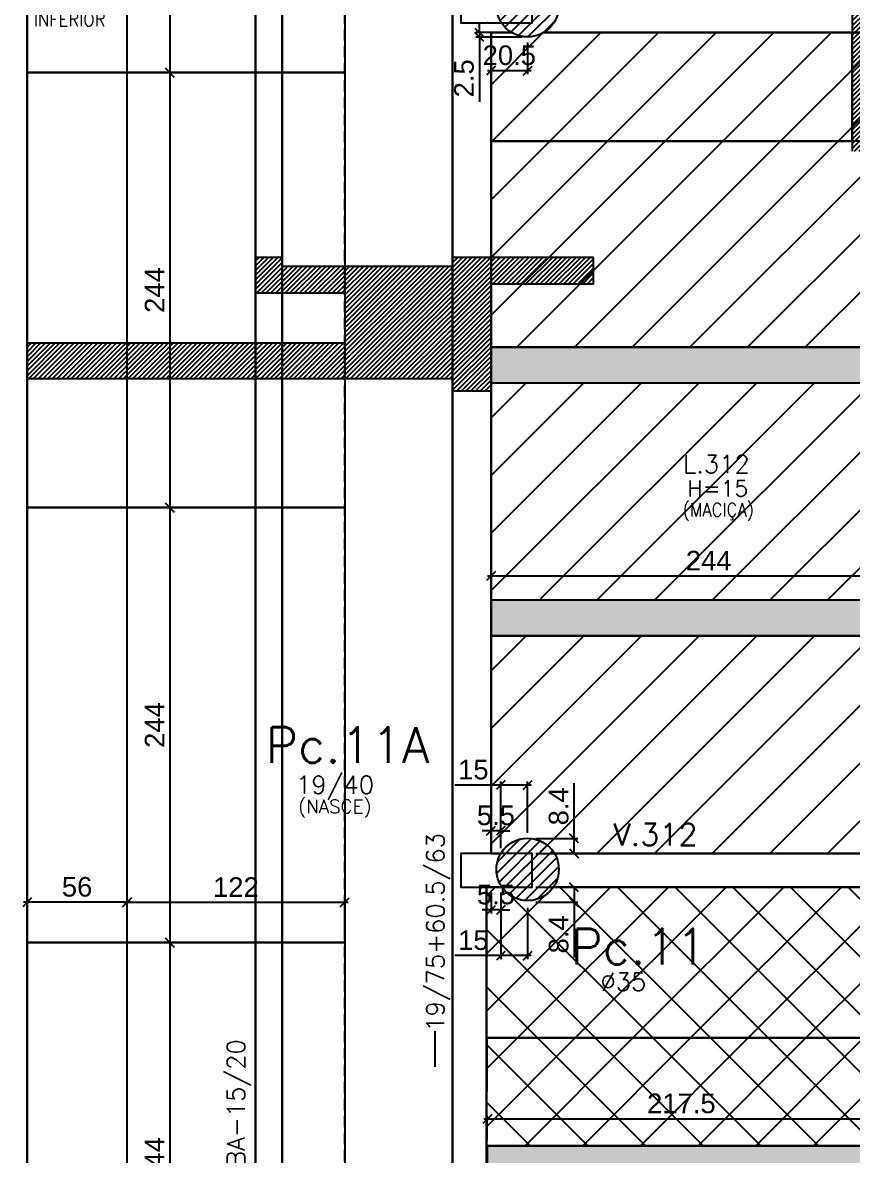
# Model space of a CAD drawing. Extents: x 534 to 8035, y 2354 to 7562.
# Drawn here: x 4744 to 5209, y 5279 to 5914 of the extents above; entities that cross this region are included whole.
import ezdxf

# ---------------------------------------------------------------- set-up
doc = ezdxf.new("R2010")
doc.units = 0
doc.linetypes.add('HIDDEN', pattern=[9.525, 6.35, -3.175])
doc.layers.get('0').update_dxf_attribs({"color": 9, "linetype": 'CONTINUOUS'})
doc.layers.get('DEFPOINTS').update_dxf_attribs({"linetype": 'CONTINUOUS'})
for name, color, linetype in [('___HIDRAULICA', 30, 'CONTINUOUS'), ('CORTE-FORMA', 1, 'CONTINUOUS'), ('FO-HACHURA_PILAR-MORRE', 252, 'CONTINUOUS'), ('FO-TEXTO-LAJES', 152, 'CONTINUOUS'), ('FO-TEXTO-VIGAS', 3, 'CONTINUOUS'), ('P-M', 7, 'CONTINUOUS'), ('P-N', 5, 'CONTINUOUS'), ('Painéis', 200, 'CONTINUOUS'), ('Reaproveitamento', 251, 'CONTINUOUS'), ('TIRAS REESCORAMENTO', 252, 'CONTINUOUS')]:
    doc.layers.add(name, color=color, linetype=linetype)
doc.layers.add('FO-Textos dos pilares', color=3, linetype='CONTINUOUS', lineweight=20)
doc.layers.add('FO-Vigas', color=2, linetype='CONTINUOUS', lineweight=30)
doc.styles.add('ARIAL', font='arial.ttf')
doc.styles.add('ROMANS', font='romans.shx')
doc.dimstyles.new('COTA LAJE', dxfattribs={"dimtxt": 11, "dimasz": 5, "dimexe": 2, "dimexo": 3, "dimgap": 3, "dimtad": 3, "dimdec": 1, "dimzin": 12, "dimdsep": 46, "dimtxsty": 'ARIAL', "dimblk": 'OBLIQUE', "dimcen": 10, "dimdle": 2, "dimclrd": 5, "dimclre": 5, "dimclrt": 2, "dimadec": 0, "dimazin": 3, "dimtfac": 1, "dimtdec": 1, "dimtmove": 0, "dimatfit": 3, "dimldrblk": 'OBLIQUE', "dimfxl": 1, "dimlwd": -1, "dimlwe": -1, "dimarcsym": 1})
pattern_1 = [(45, (-9108.887, 12460.0115), (-3.0935922, 3.0935922), [])]

# ---------------------------------------------------------------- blocks, each defined once
blk = doc.blocks.new('_Oblique')
at = {"color": 0, "linetype": 'ByBlock', "lineweight": -2}
blk.add_line((-0.5, -0.5), (0.5, 0.5), dxfattribs=at)
blk = doc.blocks.new('*D483')
at = {"layer": 'DEFPOINTS', "color": 0, "linetype": 'Continuous', "transparency": 16777216}
for p in [(5250.68, 5604.04), (5006.68, 5590.36), (5250.68, 5590.36)]:
    blk.add_point(p, dxfattribs=at)
at = {"layer": 'Painéis', "color": 5, "linetype": 'Continuous', "transparency": 16777216}
for p, q in [((5004.68, 5604.04), (5252.68, 5604.04)), ((5006.68, 5593.36), (5006.68, 5606.04)), ((5250.68, 5593.36), (5250.68, 5606.04))]:
    blk.add_line(p, q, dxfattribs=at)
at = {"layer": 'Painéis', "color": 5, "linetype": 'Continuous', "transparency": 16777216, "xscale": 5, "yscale": 5, "zscale": 5, "rotation": 180}
blk.add_blockref('_Oblique', (5006.68, 5604.04), dxfattribs=at)
at = {"layer": 'Painéis', "color": 5, "linetype": 'Continuous', "transparency": 16777216, "xscale": 5, "yscale": 5, "zscale": 5}
blk.add_blockref('_Oblique', (5250.68, 5604.04), dxfattribs=at)
at = {"layer": 'Painéis', "color": 2, "linetype": 'Continuous', "transparency": 16777216, "insert": (5128.68, 5612.57), "char_height": 11, "attachment_point": 5, "style": 'ARIAL'}
blk.add_mtext('244', dxfattribs=at)
blk = doc.blocks.new('*D485')
at = {"layer": 'DEFPOINTS', "color": 0, "linetype": 'Continuous', "transparency": 16777216}
for p in [(5012.17, 5486.7), (5027.18, 5456.86), (5012.17, 5448.36)]:
    blk.add_point(p, dxfattribs=at)
at = {"layer": 'Painéis', "color": 5, "linetype": 'Continuous', "transparency": 16777216}
for p, q in [((5012.17, 5486.7), (4986.37, 5486.7)), ((5012.17, 5451.36), (5012.17, 5488.7)), ((5029.18, 5486.7), (5012.17, 5486.7)), ((5027.18, 5459.86), (5027.18, 5488.7))]:
    blk.add_line(p, q, dxfattribs=at)
at = {"layer": 'Painéis', "color": 5, "linetype": 'Continuous', "transparency": 16777216, "xscale": 5, "yscale": 5, "zscale": 5, "rotation": 180}
blk.add_blockref('_Oblique', (5012.17, 5486.7), dxfattribs=at)
at = {"layer": 'Painéis', "color": 5, "linetype": 'Continuous', "transparency": 16777216, "xscale": 5, "yscale": 5, "zscale": 5}
blk.add_blockref('_Oblique', (5027.18, 5486.7), dxfattribs=at)
at = {"layer": 'Painéis', "color": 2, "linetype": 'Continuous', "transparency": 16777216, "insert": (4996.77, 5495.32), "char_height": 11, "attachment_point": 5, "style": 'ARIAL'}
blk.add_mtext('15', dxfattribs=at)
blk = doc.blocks.new('*D486')
at = {"layer": 'DEFPOINTS', "color": 0, "linetype": 'Continuous', "transparency": 16777216}
for p in [(5006.68, 5461.07), (5006.68, 5448.36), (5012.17, 5448.36)]:
    blk.add_point(p, dxfattribs=at)
at = {"layer": 'Painéis', "color": 5, "linetype": 'Continuous', "transparency": 16777216}
for p, q in [((5006.68, 5461.07), (5001.68, 5461.07)), ((5006.68, 5451.36), (5006.68, 5463.07)), ((5012.17, 5461.07), (5006.68, 5461.07)), ((5012.17, 5451.36), (5012.17, 5463.07)), ((5012.17, 5461.07), (5017.17, 5461.07))]:
    blk.add_line(p, q, dxfattribs=at)
at = {"layer": 'Painéis', "color": 5, "linetype": 'Continuous', "transparency": 16777216, "xscale": 5, "yscale": 5, "zscale": 5}
blk.add_blockref('_Oblique', (5006.68, 5461.07), dxfattribs=at)
at = {"layer": 'Painéis', "color": 5, "linetype": 'Continuous', "transparency": 16777216, "xscale": 5, "yscale": 5, "zscale": 5, "rotation": 180}
blk.add_blockref('_Oblique', (5012.17, 5461.07), dxfattribs=at)
at = {"layer": 'Painéis', "color": 2, "linetype": 'Continuous', "transparency": 16777216, "insert": (5009.43, 5469.67), "char_height": 11, "attachment_point": 5, "style": 'ARIAL'}
blk.add_mtext('5.5', dxfattribs=at)
blk = doc.blocks.new('*D487')
at = {"layer": 'DEFPOINTS', "color": 0, "linetype": 'Continuous', "transparency": 16777216}
for p in [(5028.83, 5456.78), (5028.83, 5448.36), (5053.25, 5448.36)]:
    blk.add_point(p, dxfattribs=at)
at = {"layer": 'Painéis', "color": 5, "linetype": 'Continuous', "transparency": 16777216}
for p, q in [((5053.25, 5456.78), (5053.25, 5487.78)), ((5053.25, 5448.36), (5053.25, 5458.78)), ((5031.83, 5456.78), (5055.25, 5456.78)), ((5031.83, 5448.36), (5055.25, 5448.36))]:
    blk.add_line(p, q, dxfattribs=at)
at = {"layer": 'Painéis', "color": 5, "linetype": 'Continuous', "transparency": 16777216, "xscale": 5, "yscale": 5, "zscale": 5}
for p, rotation in [((5053.25, 5456.78), 90), ((5053.25, 5448.36), 270)]:
    blk.add_blockref('_Oblique', p, dxfattribs=dict(at, rotation=rotation))
at = {"layer": 'Painéis', "color": 2, "linetype": 'Continuous', "transparency": 16777216, "insert": (5044.63, 5474.78), "char_height": 11, "attachment_point": 5, "rotation": 90, "style": 'ARIAL'}
blk.add_mtext('8.4', dxfattribs=at)
blk = doc.blocks.new('*D524')
at = {"layer": 'DEFPOINTS', "color": 0, "linetype": 'Continuous', "transparency": 16777216}
for p in [(5222.15, 5299.44), (5004.61, 5284.36), (5222.15, 5284.36)]:
    blk.add_point(p, dxfattribs=at)
at = {"layer": 'Painéis', "color": 5, "linetype": 'Continuous', "transparency": 16777216}
for p, q in [((5002.61, 5299.44), (5224.15, 5299.44)), ((5004.61, 5287.36), (5004.61, 5301.44)), ((5222.15, 5287.36), (5222.15, 5301.44))]:
    blk.add_line(p, q, dxfattribs=at)
at = {"layer": 'Painéis', "color": 5, "linetype": 'Continuous', "transparency": 16777216, "xscale": 5, "yscale": 5, "zscale": 5, "rotation": 180}
blk.add_blockref('_Oblique', (5004.61, 5299.44), dxfattribs=at)
at = {"layer": 'Painéis', "color": 5, "linetype": 'Continuous', "transparency": 16777216, "xscale": 5, "yscale": 5, "zscale": 5}
blk.add_blockref('_Oblique', (5222.15, 5299.44), dxfattribs=at)
at = {"layer": 'Painéis', "color": 2, "linetype": 'Continuous', "transparency": 16777216, "insert": (5113.38, 5308.06), "char_height": 11, "attachment_point": 5, "style": 'ARIAL'}
blk.add_mtext('217.5', dxfattribs=at)
blk = doc.blocks.new('*D595')
at = {"layer": 'DEFPOINTS', "color": 0, "linetype": 'Continuous', "transparency": 16777216}
for p in [(5000.18, 5906.29), (5018.11, 5908.83), (5027.18, 5906.29)]:
    blk.add_point(p, dxfattribs=at)
at = {"layer": 'Painéis', "color": 5, "linetype": 'Continuous', "transparency": 16777216}
for p, q in [((5000.18, 5908.83), (5000.18, 5913.83)), ((5015.11, 5908.83), (4998.18, 5908.83)), ((5024.18, 5906.29), (4998.18, 5906.29)), ((5000.18, 5908.83), (5000.18, 5906.29)), ((5000.18, 5906.29), (5000.18, 5869.99))]:
    blk.add_line(p, q, dxfattribs=at)
at = {"layer": 'Painéis', "color": 5, "linetype": 'Continuous', "transparency": 16777216, "xscale": 5, "yscale": 5, "zscale": 5}
for p, rotation in [((5000.18, 5908.83), 270), ((5000.18, 5906.29), 90)]:
    blk.add_blockref('_Oblique', p, dxfattribs=dict(at, rotation=rotation))
at = {"layer": 'Painéis', "color": 2, "linetype": 'Continuous', "transparency": 16777216, "insert": (4991.57, 5883.14), "char_height": 11, "attachment_point": 5, "rotation": 90, "style": 'ARIAL'}
blk.add_mtext('2.5', dxfattribs=at)
blk = doc.blocks.new('*D596')
at = {"layer": 'DEFPOINTS', "color": 0, "linetype": 'Continuous', "transparency": 16777216}
for p in [(5006.68, 5908.83), (5027.18, 5906.29), (5006.68, 5887.4)]:
    blk.add_point(p, dxfattribs=at)
at = {"layer": 'Painéis', "color": 5, "linetype": 'Continuous', "transparency": 16777216}
for p, q in [((5006.68, 5905.83), (5006.68, 5885.4)), ((5027.18, 5903.29), (5027.18, 5885.4)), ((5029.18, 5887.4), (5004.68, 5887.4))]:
    blk.add_line(p, q, dxfattribs=at)
at = {"layer": 'Painéis', "color": 5, "linetype": 'Continuous', "transparency": 16777216, "xscale": 5, "yscale": 5, "zscale": 5, "rotation": 180}
blk.add_blockref('_Oblique', (5006.68, 5887.4), dxfattribs=at)
at = {"layer": 'Painéis', "color": 5, "linetype": 'Continuous', "transparency": 16777216, "xscale": 5, "yscale": 5, "zscale": 5}
blk.add_blockref('_Oblique', (5027.18, 5887.4), dxfattribs=at)
at = {"layer": 'Painéis', "color": 2, "linetype": 'Continuous', "transparency": 16777216, "insert": (5016.93, 5896.02), "char_height": 11, "attachment_point": 5, "style": 'ARIAL'}
blk.add_mtext('20.5', dxfattribs=at)
blk = doc.blocks.new('*D597')
at = {"layer": 'DEFPOINTS', "color": 0, "linetype": 'Continuous', "transparency": 16777216}
for p in [(5012.17, 5429.36), (5027.18, 5420.86), (5012.17, 5391.02)]:
    blk.add_point(p, dxfattribs=at)
at = {"layer": 'Painéis', "color": 5, "linetype": 'Continuous', "transparency": 16777216}
for p, q in [((5012.17, 5426.36), (5012.17, 5389.02)), ((5027.18, 5417.86), (5027.18, 5389.02)), ((5012.17, 5391.02), (4986.37, 5391.02)), ((5029.18, 5391.02), (5012.17, 5391.02))]:
    blk.add_line(p, q, dxfattribs=at)
at = {"layer": 'Painéis', "color": 5, "linetype": 'Continuous', "transparency": 16777216, "xscale": 5, "yscale": 5, "zscale": 5, "rotation": 180}
blk.add_blockref('_Oblique', (5012.17, 5391.02), dxfattribs=at)
at = {"layer": 'Painéis', "color": 5, "linetype": 'Continuous', "transparency": 16777216, "xscale": 5, "yscale": 5, "zscale": 5}
blk.add_blockref('_Oblique', (5027.18, 5391.02), dxfattribs=at)
at = {"layer": 'Painéis', "color": 2, "linetype": 'Continuous', "transparency": 16777216, "insert": (4996.77, 5399.64), "char_height": 11, "attachment_point": 5, "style": 'ARIAL'}
blk.add_mtext('15', dxfattribs=at)
blk = doc.blocks.new('*D598')
at = {"layer": 'DEFPOINTS', "color": 0, "linetype": 'Continuous', "transparency": 16777216}
for p in [(5006.68, 5429.36), (5012.17, 5429.36), (5006.68, 5416.65)]:
    blk.add_point(p, dxfattribs=at)
at = {"layer": 'Painéis', "color": 5, "linetype": 'Continuous', "transparency": 16777216}
for p, q in [((5006.68, 5426.36), (5006.68, 5414.65)), ((5012.17, 5426.36), (5012.17, 5414.65)), ((5006.68, 5416.65), (5001.68, 5416.65)), ((5012.17, 5416.65), (5006.68, 5416.65)), ((5012.17, 5416.65), (5017.17, 5416.65))]:
    blk.add_line(p, q, dxfattribs=at)
at = {"layer": 'Painéis', "color": 5, "linetype": 'Continuous', "transparency": 16777216, "xscale": 5, "yscale": 5, "zscale": 5}
blk.add_blockref('_Oblique', (5006.68, 5416.65), dxfattribs=at)
at = {"layer": 'Painéis', "color": 5, "linetype": 'Continuous', "transparency": 16777216, "xscale": 5, "yscale": 5, "zscale": 5, "rotation": 180}
blk.add_blockref('_Oblique', (5012.17, 5416.65), dxfattribs=at)
at = {"layer": 'Painéis', "color": 2, "linetype": 'Continuous', "transparency": 16777216, "insert": (5009.43, 5425.24), "char_height": 11, "attachment_point": 5, "style": 'ARIAL'}
blk.add_mtext('5.5', dxfattribs=at)
blk = doc.blocks.new('*D599')
at = {"layer": 'DEFPOINTS', "color": 0, "linetype": 'Continuous', "transparency": 16777216}
for p in [(5028.83, 5429.36), (5053.25, 5429.36), (5028.83, 5420.94)]:
    blk.add_point(p, dxfattribs=at)
at = {"layer": 'Painéis', "color": 5, "linetype": 'Continuous', "transparency": 16777216}
for p, q in [((5031.83, 5429.36), (5055.25, 5429.36)), ((5053.25, 5429.36), (5053.25, 5418.94)), ((5031.83, 5420.94), (5055.25, 5420.94)), ((5053.25, 5420.94), (5053.25, 5389.94))]:
    blk.add_line(p, q, dxfattribs=at)
at = {"layer": 'Painéis', "color": 5, "linetype": 'Continuous', "transparency": 16777216, "xscale": 5, "yscale": 5, "zscale": 5}
for p, rotation in [((5053.25, 5429.36), 90), ((5053.25, 5420.94), 270)]:
    blk.add_blockref('_Oblique', p, dxfattribs=dict(at, rotation=rotation))
at = {"layer": 'Painéis', "color": 2, "linetype": 'Continuous', "transparency": 16777216, "insert": (5044.63, 5402.94), "char_height": 11, "attachment_point": 5, "rotation": 90, "style": 'ARIAL'}
blk.add_mtext('8.4', dxfattribs=at)
blk = doc.blocks.new('*D685')
at = {"layer": 'DEFPOINTS', "color": 0, "linetype": 'Continuous', "transparency": 16777216}
for p in [(4802.68, 6130.36), (4802.68, 5886.36), (4826.67, 5886.36)]:
    blk.add_point(p, dxfattribs=at)
at = {"layer": 'Painéis', "color": 5, "linetype": 'Continuous', "transparency": 16777216}
for p, q in [((4826.67, 6132.36), (4826.67, 5884.36)), ((4805.68, 6130.36), (4828.67, 6130.36)), ((4805.68, 5886.36), (4828.67, 5886.36))]:
    blk.add_line(p, q, dxfattribs=at)
at = {"layer": 'Painéis', "color": 5, "linetype": 'Continuous', "transparency": 16777216, "xscale": 5, "yscale": 5, "zscale": 5}
for p, rotation in [((4826.67, 6130.36), 90), ((4826.67, 5886.36), 270)]:
    blk.add_blockref('_Oblique', p, dxfattribs=dict(at, rotation=rotation))
at = {"layer": 'Painéis', "color": 2, "linetype": 'Continuous', "transparency": 16777216, "insert": (4818.15, 6008.36), "char_height": 11, "attachment_point": 5, "rotation": 90, "style": 'ARIAL'}
blk.add_mtext('244', dxfattribs=at)
blk = doc.blocks.new('*D686')
at = {"layer": 'DEFPOINTS', "color": 0, "linetype": 'Continuous', "transparency": 16777216}
for p in [(4802.68, 5886.36), (4802.68, 5642.36), (4826.67, 5642.36)]:
    blk.add_point(p, dxfattribs=at)
at = {"layer": 'Painéis', "color": 5, "linetype": 'Continuous', "transparency": 16777216}
for p, q in [((4805.68, 5886.36), (4828.67, 5886.36)), ((4826.67, 5888.36), (4826.67, 5640.36)), ((4805.68, 5642.36), (4828.67, 5642.36))]:
    blk.add_line(p, q, dxfattribs=at)
at = {"layer": 'Painéis', "color": 5, "linetype": 'Continuous', "transparency": 16777216, "xscale": 5, "yscale": 5, "zscale": 5}
for p, rotation in [((4826.67, 5886.36), 90), ((4826.67, 5642.36), 270)]:
    blk.add_blockref('_Oblique', p, dxfattribs=dict(at, rotation=rotation))
at = {"layer": 'Painéis', "color": 2, "linetype": 'Continuous', "transparency": 16777216, "insert": (4818.15, 5764.36), "char_height": 11, "attachment_point": 5, "rotation": 90, "style": 'ARIAL'}
blk.add_mtext('244', dxfattribs=at)
blk = doc.blocks.new('*D687')
at = {"layer": 'DEFPOINTS', "color": 0, "linetype": 'Continuous', "transparency": 16777216}
for p in [(4802.68, 5642.36), (4802.68, 5398.36), (4826.67, 5398.36)]:
    blk.add_point(p, dxfattribs=at)
at = {"layer": 'Painéis', "color": 5, "linetype": 'Continuous', "transparency": 16777216}
for p, q in [((4805.68, 5642.36), (4828.67, 5642.36)), ((4826.67, 5644.36), (4826.67, 5396.36)), ((4805.68, 5398.36), (4828.67, 5398.36))]:
    blk.add_line(p, q, dxfattribs=at)
at = {"layer": 'Painéis', "color": 5, "linetype": 'Continuous', "transparency": 16777216, "xscale": 5, "yscale": 5, "zscale": 5}
for p, rotation in [((4826.67, 5642.36), 90), ((4826.67, 5398.36), 270)]:
    blk.add_blockref('_Oblique', p, dxfattribs=dict(at, rotation=rotation))
at = {"layer": 'Painéis', "color": 2, "linetype": 'Continuous', "transparency": 16777216, "insert": (4818.15, 5520.36), "char_height": 11, "attachment_point": 5, "rotation": 90, "style": 'ARIAL'}
blk.add_mtext('244', dxfattribs=at)
blk = doc.blocks.new('*D688')
at = {"layer": 'DEFPOINTS', "color": 0, "linetype": 'Continuous', "transparency": 16777216}
for p in [(4802.68, 5398.36), (4802.68, 5154.36), (4826.67, 5154.36)]:
    blk.add_point(p, dxfattribs=at)
at = {"layer": 'Painéis', "color": 5, "linetype": 'Continuous', "transparency": 16777216}
for p, q in [((4805.68, 5398.36), (4828.67, 5398.36)), ((4826.67, 5400.36), (4826.67, 5152.36)), ((4805.68, 5154.36), (4828.67, 5154.36))]:
    blk.add_line(p, q, dxfattribs=at)
at = {"layer": 'Painéis', "color": 5, "linetype": 'Continuous', "transparency": 16777216, "xscale": 5, "yscale": 5, "zscale": 5}
for p, rotation in [((4826.67, 5398.36), 90), ((4826.67, 5154.36), 270)]:
    blk.add_blockref('_Oblique', p, dxfattribs=dict(at, rotation=rotation))
at = {"layer": 'Painéis', "color": 2, "linetype": 'Continuous', "transparency": 16777216, "insert": (4818.15, 5276.36), "char_height": 11, "attachment_point": 5, "rotation": 90, "style": 'ARIAL'}
blk.add_mtext('244', dxfattribs=at)
blk = doc.blocks.new('*D689')
at = {"layer": 'DEFPOINTS', "color": 0, "linetype": 'Continuous', "transparency": 16777216}
for p in [(4924.68, 5420.95), (4802.68, 5398.36), (4924.68, 5398.36)]:
    blk.add_point(p, dxfattribs=at)
at = {"layer": 'Painéis', "color": 5, "linetype": 'Continuous', "transparency": 16777216}
for p, q in [((4800.68, 5420.95), (4926.68, 5420.95)), ((4802.68, 5401.36), (4802.68, 5422.95)), ((4924.68, 5401.36), (4924.68, 5422.95))]:
    blk.add_line(p, q, dxfattribs=at)
at = {"layer": 'Painéis', "color": 5, "linetype": 'Continuous', "transparency": 16777216, "xscale": 5, "yscale": 5, "zscale": 5, "rotation": 180}
blk.add_blockref('_Oblique', (4802.68, 5420.95), dxfattribs=at)
at = {"layer": 'Painéis', "color": 5, "linetype": 'Continuous', "transparency": 16777216, "xscale": 5, "yscale": 5, "zscale": 5}
blk.add_blockref('_Oblique', (4924.68, 5420.95), dxfattribs=at)
at = {"layer": 'Painéis', "color": 2, "linetype": 'Continuous', "transparency": 16777216, "insert": (4863.68, 5429.48), "char_height": 11, "attachment_point": 5, "style": 'ARIAL'}
blk.add_mtext('122', dxfattribs=at)
blk = doc.blocks.new('*D690')
at = {"layer": 'DEFPOINTS', "color": 0, "linetype": 'Continuous', "transparency": 16777216}
for p in [(4746.68, 5420.95), (4746.68, 5398.36), (4802.68, 5398.36)]:
    blk.add_point(p, dxfattribs=at)
at = {"layer": 'Painéis', "color": 5, "linetype": 'Continuous', "transparency": 16777216}
for p, q in [((4804.68, 5420.95), (4744.68, 5420.95)), ((4746.68, 5401.36), (4746.68, 5422.95)), ((4802.68, 5401.36), (4802.68, 5422.95))]:
    blk.add_line(p, q, dxfattribs=at)
at = {"layer": 'Painéis', "color": 5, "linetype": 'Continuous', "transparency": 16777216, "xscale": 5, "yscale": 5, "zscale": 5, "rotation": 180}
blk.add_blockref('_Oblique', (4746.68, 5420.95), dxfattribs=at)
at = {"layer": 'Painéis', "color": 5, "linetype": 'Continuous', "transparency": 16777216, "xscale": 5, "yscale": 5, "zscale": 5}
blk.add_blockref('_Oblique', (4802.68, 5420.95), dxfattribs=at)
at = {"layer": 'Painéis', "color": 2, "linetype": 'Continuous', "transparency": 16777216, "insert": (4774.68, 5429.57), "char_height": 11, "attachment_point": 5, "style": 'ARIAL'}
blk.add_mtext('56', dxfattribs=at)

msp = doc.modelspace()

# ---------------------------------------------------------------- hatches: boundary and pattern name
at = {"layer": 'CORTE-FORMA'}
h = msp.add_hatch(dxfattribs=at)
h.set_pattern_fill('ANSI31', color=70, scale=15)
h.set_pattern_definition([(45, (-8897.1667, 12460.0115), (-1.32582521, 1.32582521), [])])
h.paths.add_polyline_path([(5224.19, 5908.83), (5224.19, 5842.33), (5209.19, 5842.33), (5209.19, 5998.83), (5224.19, 5998.83), (5224.19, 5938.83), (5269.19, 5938.83), (5269.19, 5908.83)])
h = msp.add_hatch(dxfattribs=at)
h.set_pattern_fill('ANSI31', color=70, scale=15)
h.set_pattern_definition([(45, (1811.6567, 3338.154), (-1.3258252, 1.3258252), [])])
h.paths.add_polyline_path([(4985.18, 5707.67), (4985.18, 5714.67), (4746.68, 5714.67), (4746.68, 5734.67), (4924.68, 5734.67), (4924.68, 5762.67), (4911.68, 5762.67), (4874.68, 5762.67), (4874.68, 5782.67), (4889.68, 5782.67), (4889.68, 5777.67), (4894.68, 5777.67), (4985.18, 5777.67), (4985.18, 5782.67), (5064.18, 5782.67), (5064.18, 5767.67), (5006.68, 5767.67), (5006.68, 5707.67)])
at = {"layer": 'FO-HACHURA_PILAR-MORRE'}
h = msp.add_hatch(dxfattribs=at)
h.set_pattern_fill('ANSI31', color=256, scale=35)
h.set_pattern_definition(pattern_1)
edge = h.paths.add_edge_path()
edge.add_arc((5027.18, 5923.86), 17.5, 0, 360)
h = msp.add_hatch(dxfattribs=at)
h.set_pattern_fill('ANSI31', color=256, scale=35)
h.set_pattern_definition(pattern_1)
edge = h.paths.add_edge_path()
edge.add_arc((5027.18, 5439.36), 17.5, 0, 360)
at = {"layer": 'Reaproveitamento', "linetype": 'Continuous'}
h = msp.add_hatch(dxfattribs=at)
h.set_pattern_fill('ANSI31', color=256, scale=7.2)
h.paths.add_polyline_path([(5006.68, 5847.86), (5250.68, 5847.86), (5250.68, 5908.4), (5006.68, 5908.4)])
h = msp.add_hatch(dxfattribs=at)
h.set_pattern_fill('ANSI31', color=256, scale=7.2)
h.paths.add_polyline_path([(5006.68, 5732.36), (5250.68, 5732.36), (5250.68, 5847.86), (5006.68, 5847.86)])
h = msp.add_hatch(dxfattribs=at)
h.set_pattern_fill('ANSI31', color=256, scale=7.2)
h.set_pattern_definition([(45, (0, -348.465), (-16.16446, 16.16446), [])])
edge = h.paths.add_edge_path()
edge.add_line((5250.68, 5712.36), (5006.68, 5712.36))
edge.add_line((5006.68, 5712.36), (5006.68, 5590.36))
edge.add_line((5006.68, 5590.36), (5018.11, 5590.36))
edge.add_arc((5027.18, 5575.4), 17.5, 58.77779, 121.22221, ccw=False)
edge.add_line((5036.25, 5590.36), (5209.19, 5590.36))
edge.add_line((5209.19, 5590.36), (5224.19, 5590.36))
edge.add_line((5224.19, 5590.36), (5250.68, 5590.36))
edge.add_line((5250.68, 5590.36), (5250.68, 5712.36))
h = msp.add_hatch(dxfattribs=at)
h.set_pattern_fill('ANSI31', color=256, scale=7.2)
h.set_pattern_definition([(45, (2e-10, -490.465), (-16.16446, 16.16446), [])])
edge = h.paths.add_edge_path()
edge.add_line((5250.68, 5570.36), (5006.68, 5570.36))
edge.add_line((5006.68, 5570.36), (5006.68, 5448.36))
edge.add_line((5006.68, 5448.36), (5018.11, 5448.36))
edge.add_arc((5027.18, 5433.4), 17.5, 58.77779, 121.22221, ccw=False)
edge.add_line((5036.25, 5448.36), (5209.19, 5448.36))
edge.add_line((5209.19, 5448.36), (5224.19, 5448.36))
edge.add_line((5224.19, 5448.36), (5250.68, 5448.36))
edge.add_line((5250.68, 5448.36), (5250.68, 5570.36))
at = {"layer": 'Reaproveitamento', "linetype": 'ByBlock'}
h = msp.add_hatch(dxfattribs=at)
h.set_pattern_fill('ANSI37', color=256, scale=7.2)
edge = h.paths.add_edge_path()
edge.add_line((5222.15, 5429.36), (5041.54, 5429.36))
edge.add_arc((5027.18, 5439.36), 17.5, 214.8499, 325.1501, ccw=False)
edge.add_line((5012.82, 5429.36), (5009.68, 5429.36))
edge.add_line((5009.68, 5429.36), (5004.18, 5429.36))
edge.add_line((5004.18, 5429.36), (5004.18, 5344.86))
edge.add_line((5004.18, 5344.86), (5222.15, 5344.86))
edge.add_line((5222.15, 5344.86), (5222.15, 5369.36))
edge.add_line((5222.15, 5369.36), (5222.15, 5429.36))
h = msp.add_hatch(dxfattribs=at)
h.set_pattern_fill('ANSI37', color=256, scale=7.2)
h.paths.add_polyline_path([(5004.09, 5284.36), (5222.15, 5284.36), (5222.15, 5344.86), (5004.27, 5344.86)])
at = {"layer": 'TIRAS REESCORAMENTO', "linetype": 'Continuous'}
for points in [[(5250.68, 5732.36), (5006.68, 5732.36), (5006.68, 5712.36), (5250.68, 5712.36)], [(5250.68, 5590.36), (5006.68, 5590.36), (5006.68, 5570.36), (5250.68, 5570.36)], [(5222.15, 5284.36), (5004.55, 5284.36), (5004.55, 5264.36), (5222.15, 5264.36)]]:
    msp.add_hatch(color=256, dxfattribs=at).paths.add_polyline_path(points)

# ---------------------------------------------------------------- linework, layer by layer
at = {"layer": '___HIDRAULICA'}
for p, q in [((5006.68, 5778.61), (5006.68, 5798.61)), ((5006.68, 5778.61), (5006.68, 5798.61)), ((5006.68, 5798.61), (5006.68, 5778.61)), ((5006.68, 5798.61), (5006.68, 5798.61)), ((5006.68, 5778.61), (5006.68, 5778.61)), ((4975.18, 5348.61), (4975.18, 5328.61)), ((5004.18, 5328.61), (5004.18, 5348.61)), ((5004.18, 5328.61), (5004.18, 5348.61)), ((5004.18, 5348.61), (5004.18, 5328.61)), ((5004.18, 5348.61), (5004.18, 5348.61)), ((5004.18, 5328.61), (5004.18, 5328.61))]:
    msp.add_line(p, q, dxfattribs=at)
at = {"layer": 'CORTE-FORMA'}
for p, q in [((5209.19, 5998.83), (5209.19, 5842.33)), ((4874.68, 5782.67), (4874.68, 5762.67)), ((4889.68, 5782.67), (4874.68, 5782.67)), ((4889.68, 5777.67), (4889.68, 5782.67)), ((5064.18, 5782.67), (4985.18, 5782.67)), ((4985.18, 5782.67), (4985.18, 5777.67)), ((4985.18, 5777.67), (4889.68, 5777.67)), ((5064.18, 5767.67), (5006.68, 5767.67)), ((5006.68, 5767.67), (5006.68, 5707.67)), ((4924.68, 5762.67), (4874.68, 5762.67)), ((4924.68, 5762.67), (4924.68, 5734.67)), ((4746.68, 5734.67), (4924.68, 5734.67)), ((4746.68, 5734.67), (4746.68, 5714.67)), ((4746.68, 5714.67), (4985.18, 5714.67)), ((4985.18, 5714.67), (4985.18, 5707.67)), ((5006.68, 5707.67), (4985.18, 5707.67))]:
    msp.add_line(p, q, dxfattribs=at)
at = {"layer": 'CORTE-FORMA', "color": 70}
msp.add_line((5064.18, 5767.67), (5064.18, 5782.67), dxfattribs=at)
at = {"layer": 'FO-Vigas'}
for p, q in [((4874.68, 5154.36), (4874.68, 7080.09)), ((4889.68, 5181.33), (4889.68, 7080.32)), ((4985.18, 5142.36), (4985.18, 7083.34)), ((4746.68, 5154.36), (4746.68, 6452.11)), ((5005.1, 5914.33), (5004.18, 5914.33)), ((5006.68, 5448.36), (5006.68, 5908.83)), ((5018.23, 5908.83), (5006.68, 5908.83)), ((5494.68, 5908.83), (5036.14, 5908.83)), ((5494.68, 5448.36), (5042.19, 5448.36)), ((5004.18, 5142.36), (5004.18, 5429.36)), ((5494.68, 5429.36), (5041.54, 5429.36))]:
    msp.add_line(p, q, dxfattribs=at)
at = {"layer": 'FO-Vigas', "linetype": 'HIDDEN'}
msp.add_line((4924.68, 5142.36), (4924.68, 7080.66), dxfattribs=at)
at = {"layer": 'P-M'}
for centre in [(5027.18, 5923.86), (5027.18, 5439.36)]:
    msp.add_circle(centre, 17.5, dxfattribs=at)
at = {"layer": 'P-N'}
for points in [[(4989.68, 5933.33), (4989.68, 5923.83), (4989.68, 5914.33), (5009.68, 5914.33), (5029.68, 5914.33), (5029.68, 5923.83), (5029.68, 5933.33), (5009.68, 5933.33), (4989.68, 5933.33)], [(4989.68, 5448.36), (4989.68, 5438.86), (4989.68, 5429.36), (5009.68, 5429.36), (5029.68, 5429.36), (5029.68, 5438.86), (5029.68, 5448.36), (5009.68, 5448.36), (4989.68, 5448.36)]]:
    msp.add_lwpolyline(points, close=True, dxfattribs=at)
at = {"layer": 'Painéis', "linetype": 'Continuous'}
for points in [[(4802.68, 6130.36), (4746.68, 6130.36), (4746.68, 5886.36), (4802.68, 5886.36)], [(4924.68, 5886.36), (4802.68, 5886.36), (4802.68, 6130.36), (4924.68, 6130.36)], [(4802.68, 5886.36), (4746.68, 5886.36), (4746.68, 5642.36), (4802.68, 5642.36)], [(4924.68, 5642.36), (4802.68, 5642.36), (4802.68, 5886.36), (4924.68, 5886.36)], [(5006.68, 5732.36), (5250.68, 5732.36), (5250.68, 5847.86), (5006.68, 5847.86)], [(5250.68, 5732.36), (5006.68, 5732.36), (5006.68, 5712.36), (5250.68, 5712.36)], [(4802.68, 5642.36), (4746.68, 5642.36), (4746.68, 5398.36), (4802.68, 5398.36)], [(4924.68, 5398.36), (4802.68, 5398.36), (4802.68, 5642.36), (4924.68, 5642.36)], [(5250.68, 5590.36), (5006.68, 5590.36), (5006.68, 5570.36), (5250.68, 5570.36)], [(4802.68, 5398.36), (4746.68, 5398.36), (4746.68, 5154.36), (4802.68, 5154.36)], [(4924.68, 5154.36), (4802.68, 5154.36), (4802.68, 5398.36), (4924.68, 5398.36)], [(5004.09, 5284.36), (5222.15, 5284.36), (5222.15, 5344.86), (5004.27, 5344.86)], [(5222.15, 5284.36), (5004.55, 5284.36), (5004.55, 5264.36), (5222.15, 5264.36)]]:
    msp.add_lwpolyline(points, close=True, dxfattribs=at)
for points in [[(5209.19, 5908.83), (5036.14, 5908.83, -0.275275), (5018.23, 5908.83), (5006.68, 5908.83), (5006.68, 5847.86), (5209.19, 5847.86)], [(5250.68, 5570.36), (5006.68, 5570.36), (5006.68, 5448.36), (5012.17, 5448.36, -0.566352), (5042.19, 5448.36), (5209.19, 5448.36), (5209.19, 5448.36), (5224.19, 5448.36), (5224.19, 5448.36), (5250.68, 5448.36)], [(5222.15, 5429.36), (5041.54, 5429.36, -0.522233), (5012.82, 5429.36), (5009.68, 5429.36), (5004.18, 5429.36), (5004.18, 5344.86), (5222.15, 5344.86), (5222.15, 5369.36), (5222.15, 5369.36)]]:
    msp.add_lwpolyline(points, format="xyb", close=True, dxfattribs=at)

# ---------------------------------------------------------------- texts
at = {"layer": 'FO-TEXTO-LAJES', "color": 4, "style": 'ROMANS', "width": 0.9}
for s, p in [('INFERIOR', (4750.37, 5912.35)), ('(MACIÇA)', (5114.1, 5637.4))]:
    msp.add_text(s, height=7.5, dxfattribs=at).set_placement(p)
at = {"layer": 'FO-TEXTO-LAJES', "style": 'ROMANS'}
msp.add_text('L.312', height=10, dxfattribs=at).set_placement((5114.42, 5661.7))
at = {"layer": 'FO-TEXTO-LAJES', "color": 3, "style": 'ROMANS'}
msp.add_text('H=15', height=9, dxfattribs=at).set_placement((5116.84, 5648.61))
at = {"layer": 'FO-TEXTO-VIGAS', "color": 1, "style": 'ROMANS'}
msp.add_text('V.312', height=12.5, dxfattribs=at).set_placement((5075.29, 5452.71))
at = {"layer": 'FO-TEXTO-VIGAS', "style": 'ROMANS'}
for s, p in [('19/75+60.5/63', (4980.48, 5348.35)), ('ABA-15/20', (4868.71, 5264.81))]:
    msp.add_text(s, height=10, rotation=90, dxfattribs=at).set_placement(p)
at = {"layer": 'FO-Textos dos pilares', "color": 1, "style": 'ROMANS'}
for s, p in [('Pc.11A', (4880.47, 5499.12)), ('Pc.11', (5051.27, 5386.06))]:
    msp.add_text(s, height=20, dxfattribs=at).set_placement(p)
at = {"layer": 'FO-Textos dos pilares', "color": 3, "style": 'ROMANS'}
for s, p in [('19/40', (4897.41, 5481.83)), ('%%C35', (5068, 5371.37))]:
    msp.add_text(s, height=10, dxfattribs=at).set_placement(p)
at = {"layer": 'FO-Textos dos pilares', "color": 4, "style": 'ROMANS'}
msp.add_text('(NASCE)', height=7.5, dxfattribs=at).set_placement((4898.56, 5470.97))

# ---------------------------------------------------------------- dimensions: what is measured, and where the dimension line sits
at = {"layer": 'Painéis', "linetype": 'Continuous'}
for base, p1, p2, picture, middle in [((4826.67, 5886.36), (4802.68, 6130.36), (4802.68, 5886.36), '*D685', (4818.15, 6008.36)), ((4826.67, 5642.36), (4802.68, 5886.36), (4802.68, 5642.36), '*D686', (4818.15, 5764.36)), ((4826.67, 5398.36), (4802.68, 5642.36), (4802.68, 5398.36), '*D687', (4818.15, 5520.36)), ((4826.67, 5154.36), (4802.68, 5398.36), (4802.68, 5154.36), '*D688', (4818.15, 5276.36))]:
    dim = msp.add_linear_dim(base=base, p1=p1, p2=p2, angle=90, dimstyle='COTA LAJE', override={"dimtmove": 1}, dxfattribs=at)
    dim.commit()
    dim.dimension.update_dxf_attribs({"geometry": picture, "text_midpoint": middle})
dim = msp.add_linear_dim(base=(5000.18, 5906.29), p1=(5018.11, 5908.83), p2=(5027.18, 5906.29), angle=270, dimstyle='COTA LAJE', dxfattribs=at)
dim.commit()
dim.dimension.update_dxf_attribs({"geometry": '*D595', "text_midpoint": (4991.57, 5883.14)})
for base, p1, p2, picture, middle in [((5006.68, 5887.4), (5027.18, 5906.29), (5006.68, 5908.83), '*D596', (5016.93, 5887.4)), ((5006.68, 5461.07), (5012.17, 5448.36), (5006.68, 5448.36), '*D486', (5009.43, 5461.07)), ((5006.68, 5416.65), (5012.17, 5429.36), (5006.68, 5429.36), '*D598', (5009.43, 5416.65))]:
    dim = msp.add_linear_dim(base=base, p1=p1, p2=p2, dimstyle='COTA LAJE', dxfattribs=at)
    dim.commit()
    dim.dimension.update_dxf_attribs({"geometry": picture, "text_midpoint": middle, "dimtype": 160})
for base, p1, p2, picture, middle in [((5250.68, 5604.04), (5006.68, 5590.36), (5250.68, 5590.36), '*D483', (5128.68, 5612.57)), ((5012.17, 5486.7), (5027.18, 5456.86), (5012.17, 5448.36), '*D485', (4996.77, 5495.32)), ((4746.68, 5420.95), (4802.68, 5398.36), (4746.68, 5398.36), '*D690', (4774.68, 5429.57)), ((4924.68, 5420.95), (4802.68, 5398.36), (4924.68, 5398.36), '*D689', (4863.68, 5429.48)), ((5012.17, 5391.02), (5027.18, 5420.86), (5012.17, 5429.36), '*D597', (4996.77, 5399.64)), ((5222.15, 5299.44), (5004.61, 5284.36), (5222.15, 5284.36), '*D524', (5113.38, 5308.06))]:
    dim = msp.add_linear_dim(base=base, p1=p1, p2=p2, dimstyle='COTA LAJE', dxfattribs=at)
    dim.commit()
    dim.dimension.update_dxf_attribs({"geometry": picture, "text_midpoint": middle})
for base, p1, p2, angle, picture, middle in [((5053.25, 5448.36), (5028.83, 5456.78), (5028.83, 5448.36), 90, '*D487', (5053.25, 5474.78)), ((5053.25, 5429.36), (5028.83, 5420.94), (5028.83, 5429.36), 270, '*D599', (5053.25, 5402.94))]:
    dim = msp.add_linear_dim(base=base, p1=p1, p2=p2, angle=angle, dimstyle='COTA LAJE', dxfattribs=at)
    dim.commit()
    dim.dimension.update_dxf_attribs({"geometry": picture, "text_midpoint": middle, "dimtype": 160})

doc.saveas('drawing.dxf')
